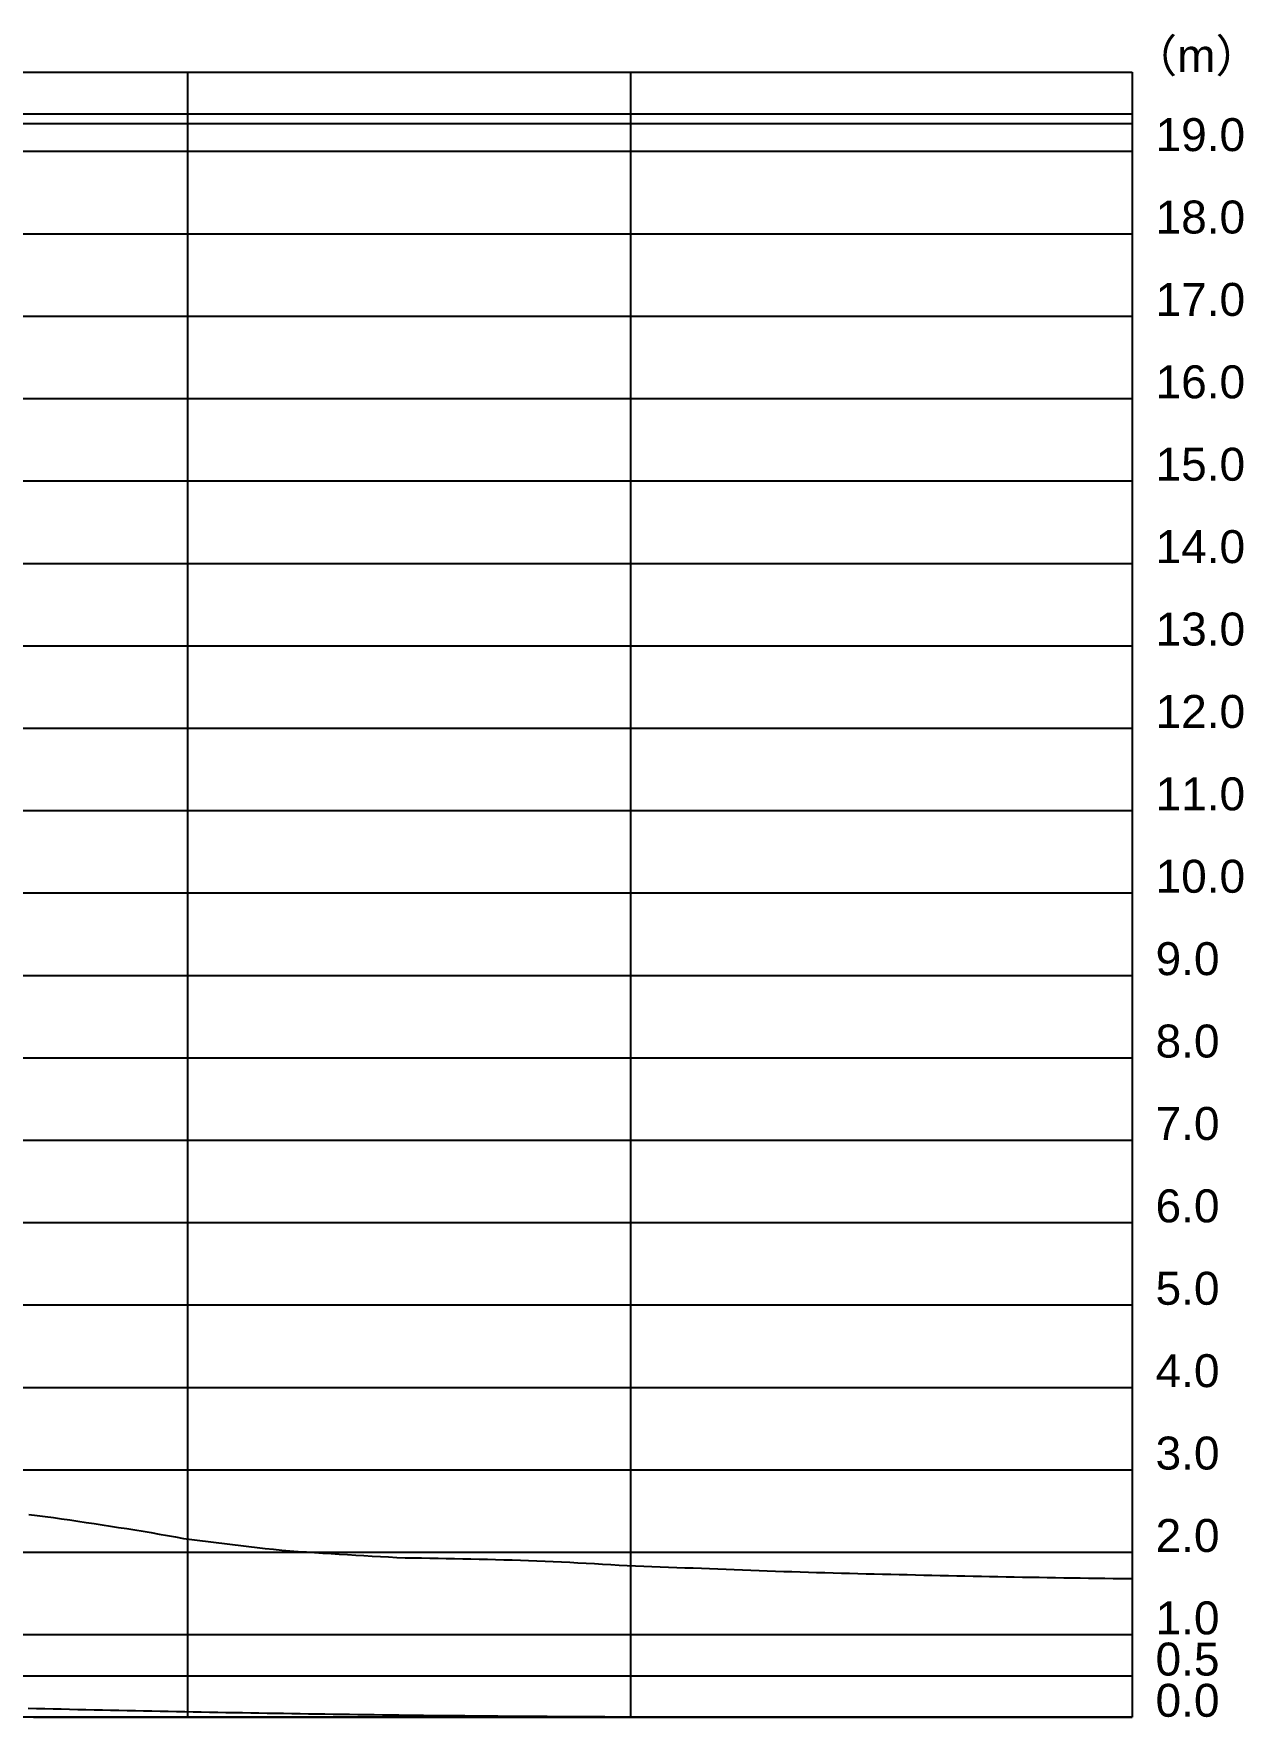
# Model space of a CAD drawing. Header units: millimetres. Extents: x 219888 to 472088, y 91183 to 209983.
# Drawn here: x 308017 to 322703, y 153745 to 174177 of the extents above; entities that cross this region are included whole.
import ezdxf

# ---------------------------------------------------------------- set-up
doc = ezdxf.new("R2010")
doc.units = ezdxf.units.MM
doc.layers.add('Buttocks', color=7, linetype='Continuous')
doc.layers.add('网格线和标注', color=7, linetype='Continuous')
doc.styles.get("Standard").update_dxf_attribs({"font": 'arial.ttf', "height": 600})

msp = doc.modelspace()

# ---------------------------------------------------------------- linework, layer by layer
at = {"layer": 'Buttocks', "color": 135}
for points in [[(307959.474, 156207.974), (308058.724, 156194.864), (308157.874, 156181.554), (308256.984, 156168.014), (308356.104, 156154.194), (308454.954, 156140.134), (308553.994, 156125.754), (308652.994, 156111.074), (308751.924, 156096.144), (308850.804, 156080.994), (308949.584, 156065.634), (309048.354, 156050.074), (309147.094, 156034.334), (309245.744, 156018.414), (309344.554, 156002.274), (309443.034, 155985.984), (309541.594, 155969.434), (309640.234, 155952.544), (309738.424, 155935.194), (309836.484, 155916.614), (309935.624, 155902.134), (310035.024, 155889.704), (310134.334, 155877.764), (310233.734, 155866.024), (310333.194, 155854.384), (310432.554, 155842.794), (310531.884, 155831.194), (310630.954, 155819.554), (310730.284, 155807.674), (310829.484, 155795.504), (310928.774, 155783.874), (311028.224, 155774.064), (311128.134, 155765.844), (311227.984, 155758.504), (311327.674, 155751.634), (311427.504, 155745.004), (311527.524, 155738.554), (311627.254, 155732.264), (311727.164, 155726.064), (311826.964, 155719.974), (311926.774, 155713.964), (312026.534, 155708.034), (312126.314, 155702.174), (312226.064, 155696.414), (312325.874, 155690.744), (312425.544, 155685.294), (312525.414, 155681.664), (312625.564, 155680.094), (312725.704, 155678.604), (312825.764, 155677.074), (312925.884, 155675.464), (313025.884, 155673.754), (313125.834, 155671.934), (313225.844, 155669.984), (313325.894, 155667.904), (313425.894, 155665.664), (313525.854, 155663.254), (313625.784, 155660.664), (313725.794, 155657.864), (313825.734, 155654.834), (313925.714, 155651.544), (314025.634, 155647.954), (314125.524, 155644.064), (314225.424, 155639.884), (314325.384, 155635.424), (314425.254, 155630.714), (314525.084, 155625.764), (314624.854, 155620.594), (314724.844, 155615.204), (314824.674, 155609.624), (314924.384, 155603.904), (315024.124, 155598.064), (315123.964, 155592.194), (315223.584, 155586.544), (315323.254, 155582.194), (315423.464, 155579.394), (315523.494, 155575.984), (315623.634, 155572.294), (315723.784, 155568.504), (315823.724, 155564.664), (315923.664, 155560.804), (316023.574, 155556.934), (316123.594, 155553.054), (316223.434, 155549.204), (316323.454, 155545.364), (316423.394, 155541.554), (316523.234, 155537.784), (316623.214, 155534.054), (316723.104, 155530.374), (316823.074, 155526.764), (316923.014, 155523.224), (317022.954, 155519.774), (317122.994, 155516.414), (317222.904, 155513.154), (317322.814, 155510.004), (317422.794, 155506.934), (317522.704, 155503.974), (317622.664, 155501.104), (317722.594, 155498.324), (317822.554, 155495.634), (317922.554, 155493.024), (318022.534, 155490.494), (318122.444, 155488.024), (318222.404, 155485.614), (318322.484, 155483.254), (318422.454, 155480.924), (318522.514, 155478.624), (318622.484, 155476.344), (318722.524, 155474.084), (318822.514, 155471.844), (318922.504, 155469.624), (319022.494, 155467.434), (319122.554, 155465.264), (319222.554, 155463.114), (319322.524, 155461.004), (319422.454, 155458.924), (319522.554, 155456.874), (319622.534, 155454.864), (319722.334, 155452.894), (319822.304, 155450.964), (319922.294, 155449.074), (320022.304, 155447.234), (320122.474, 155445.434), (320222.274, 155443.694), (320322.184, 155442.004), (320422.384, 155440.364), (320522.424, 155438.794), (320622.374, 155437.274), (320722.394, 155435.824), (320822.384, 155434.434), (320922.344, 155433.104), (321022.364, 155431.844), (321122.434, 155430.644), (321222.344, 155429.504), (321322.364, 155428.434), (321353.505, 155428.119)], [(321353.505, 153744.774), (321327.404, 153744.774), (321227.324, 153744.774), (321127.364, 153744.774), (321027.274, 153744.774), (320927.374, 153744.774), (320827.204, 153744.774), (320727.324, 153744.774), (320627.184, 153744.774), (320527.264, 153744.774), (320427.154, 153744.774), (320327.194, 153744.774), (320227.324, 153744.774), (320127.184, 153744.774), (320027.104, 153744.774), (319927.274, 153744.774), (319827.094, 153744.774), (319727.164, 153744.774), (319627.144, 153744.774), (319526.984, 153744.774), (319427.024, 153744.774), (319327.104, 153744.774), (319227.054, 153744.774), (319126.884, 153744.774), (319026.884, 153744.774), (318927.104, 153744.774), (318827.034, 153744.774), (318727.004, 153744.774), (318627.014, 153744.774), (318526.854, 153744.774), (318426.764, 153744.774), (318327.054, 153744.774), (318226.914, 153744.774), (318126.764, 153744.774), (318026.794, 153744.774), (317926.854, 153744.774), (317826.824, 153744.774), (317726.844, 153744.774), (317626.964, 153744.774), (317526.794, 153744.774), (317426.674, 153744.774), (317326.814, 153744.774), (317226.644, 153744.774), (317126.524, 153744.774), (317026.594, 153744.774), (316926.524, 153744.774), (316826.464, 153744.774), (316726.634, 153744.774), (316626.644, 153744.774), (316526.674, 153744.774), (316426.484, 153744.774), (316326.554, 153744.774), (316226.434, 153744.774), (316126.554, 153744.774), (316026.414, 153744.774), (315926.654, 153744.774), (315826.384, 153744.774), (315726.424, 153744.774), (315626.334, 153744.774), (315526.434, 153744.774), (315426.444, 153744.774), (315326.434, 153744.774), (315226.324, 153744.774), (315126.464, 153744.774), (315026.374, 153744.774), (314926.134, 153744.774), (314826.144, 153744.774), (314726.294, 153744.774), (314626.354, 153744.774), (314526.174, 153744.774), (314426.114, 153744.774), (314326.094, 153744.774), (314226.154, 153744.774), (314126.034, 153744.774), (314026.274, 153744.774), (313926.214, 153744.774), (313826.034, 153744.774), (313726.034, 153744.774), (313626.174, 153744.774), (313526.084, 153744.774), (313425.984, 153744.774), (313326.074, 153744.774), (313226.094, 153744.774), (313126.014, 153744.774), (313025.864, 153744.774), (312925.834, 153744.774), (312825.874, 153744.774), (312725.874, 153744.774), (312625.834, 153744.774), (312525.884, 153744.774), (312425.704, 153744.774), (312325.894, 153744.774), (312225.714, 153744.774), (312125.884, 153744.774), (312025.774, 153744.774), (311925.784, 153744.774), (311825.644, 153744.774), (311725.724, 153744.774), (311625.724, 153744.774), (311525.634, 153744.774), (311425.634, 153744.774), (311325.654, 153744.774), (311225.554, 153744.774), (311125.614, 153744.774), (311025.544, 153744.774), (310925.524, 153744.774), (310825.674, 153744.774), (310725.524, 153744.774), (310625.424, 153744.774), (310525.634, 153744.774), (310425.474, 153744.774), (310325.484, 153744.774), (310225.504, 153744.774), (310125.624, 153744.774), (310025.564, 153744.774), (309925.454, 153744.774), (309825.474, 153744.774), (309725.394, 153744.774), (309625.414, 153744.774), (309525.404, 153744.774), (309425.344, 153744.774), (309325.324, 153744.774), (309225.234, 153744.774), (309125.284, 153744.774), (309025.374, 153744.774), (308925.284, 153744.774), (308825.434, 153744.774), (308725.264, 153744.774), (308625.144, 153744.774), (308525.214, 153744.774), (308425.184, 153744.774), (308325.124, 153744.774), (308225.264, 153744.774), (308125.094, 153744.774), (308025.164, 153744.774), (307924.864, 153744.774)], [(321353.505, 153744.774), (321347.834, 153744.774), (321248.044, 153744.774), (321147.924, 153744.774), (321047.814, 153744.774), (320947.814, 153744.774), (320847.644, 153744.774), (320747.564, 153744.774), (320647.544, 153744.774), (320547.414, 153744.774), (320447.124, 153744.774), (320347.144, 153744.774), (320247.314, 153744.774), (320147.184, 153744.774), (320047.154, 153744.774), (319947.054, 153744.774), (319846.894, 153744.774), (319746.854, 153744.774), (319646.764, 153744.774), (319546.804, 153744.774), (319446.754, 153744.774), (319346.784, 153744.774), (319246.554, 153744.774), (319146.594, 153744.774), (319046.514, 153744.774), (318946.364, 153744.774), (318846.404, 153744.774), (318746.404, 153744.774), (318646.294, 153744.774), (318546.104, 153744.774), (318446.134, 153744.774), (318346.044, 153744.774), (318246.054, 153744.774), (318146.124, 153744.774), (318046.064, 153744.774), (317945.774, 153744.774), (317845.774, 153744.774), (317745.894, 153744.774), (317645.624, 153744.774), (317545.654, 153744.774), (317445.654, 153744.774), (317345.584, 153744.774), (317245.494, 153744.774), (317145.454, 153744.774), (317045.454, 153744.774), (316945.304, 153744.774), (316845.184, 153744.774), (316745.214, 153744.774), (316645.054, 153744.774), (316544.974, 153744.774), (316445.044, 153744.774), (316344.984, 153744.774), (316244.824, 153744.774), (316144.904, 153744.774), (316044.794, 153744.774), (315944.474, 153744.774), (315844.584, 153744.774), (315744.524, 153744.774), (315644.624, 153744.774), (315544.364, 153744.774), (315444.304, 153744.774), (315344.154, 153744.774), (315244.284, 153744.774), (315144.124, 153744.774), (315044.334, 153744.774), (314943.964, 153744.774), (314843.924, 153744.774), (314744.084, 153744.774), (314643.704, 153744.774), (314543.884, 153744.774), (314443.724, 153744.774), (314343.744, 153744.774), (314243.554, 153744.774), (314143.654, 153744.774), (314043.484, 153744.774), (313943.404, 153744.774), (313843.374, 153744.774), (313743.264, 153744.774), (313643.354, 153744.774), (313543.224, 153744.774), (313443.074, 153744.774), (313343.114, 153744.774), (313243.044, 153744.774), (313143.034, 153744.774), (313042.854, 153744.774), (312942.874, 153744.774), (312842.864, 153744.774), (312742.704, 153744.774), (312642.724, 153744.774), (312542.564, 153744.774), (312442.614, 153744.774), (312342.474, 153744.774), (312242.544, 153744.774), (312142.314, 153744.774), (312042.334, 153744.774), (311942.054, 153744.774), (311842.254, 153744.774), (311742.294, 153744.774), (311642.114, 153744.774), (311542.074, 153744.774), (311441.924, 153744.774), (311341.734, 153744.774), (311241.764, 153744.774), (311141.684, 153744.774), (311041.824, 153744.774), (310941.634, 153744.774), (310841.314, 153744.774), (310741.594, 153744.774), (310641.384, 153744.774), (310541.274, 153744.774), (310441.154, 153744.774), (310341.154, 153744.774), (310241.184, 153744.774), (310141.014, 153744.774), (310040.954, 153744.774), (309940.884, 153744.774), (309841.044, 153744.774), (309740.904, 153744.774), (309640.854, 153744.774), (309540.734, 153744.774), (309440.934, 153744.774), (309340.504, 153744.774), (309240.604, 153744.774), (309140.454, 153744.774), (309040.464, 153744.774), (308940.364, 153744.774), (308840.384, 153744.774), (308740.294, 153744.774), (308640.264, 153744.774), (308539.954, 153744.774), (308440.074, 153744.774), (308339.994, 153744.774), (308239.974, 153744.774), (308139.904, 153744.774), (308039.784, 153744.774), (307939.834, 153744.774)], [(321353.505, 153744.774), (321352.254, 153744.774), (321252.294, 153744.774), (321152.184, 153744.774), (321052.154, 153744.774), (320952.254, 153744.774), (320852.334, 153744.774), (320752.114, 153744.774), (320652.414, 153744.774), (320552.144, 153744.774), (320452.224, 153744.774), (320352.264, 153744.774), (320252.324, 153744.774), (320152.154, 153744.774), (320052.294, 153744.774), (319952.034, 153744.774), (319852.224, 153744.774), (319752.164, 153744.774), (319652.224, 153744.774), (319552.054, 153744.774), (319452.124, 153744.774), (319352.094, 153744.774), (319252.204, 153744.774), (319152.074, 153744.774), (319052.034, 153744.774), (318952.134, 153744.774), (318852.044, 153744.774), (318752.094, 153744.774), (318652.024, 153744.774), (318552.034, 153744.774), (318452.054, 153744.774), (318352.064, 153744.774), (318252.064, 153744.774), (318151.914, 153744.774), (318051.984, 153744.774), (317951.914, 153744.774), (317851.984, 153744.774), (317751.924, 153744.774), (317652.074, 153744.774), (317552.094, 153744.774), (317451.884, 153744.774), (317351.794, 153744.774), (317251.924, 153744.774), (317151.884, 153744.774), (317051.904, 153744.774), (316952.074, 153744.774), (316851.904, 153744.774), (316751.754, 153744.774), (316651.854, 153744.774), (316551.894, 153744.774), (316451.734, 153744.774), (316351.734, 153744.774), (316251.784, 153744.774), (316151.884, 153744.774), (316051.794, 153744.774), (316009.154, 153744.774), (315951.074, 153744.924), (315851.464, 153745.254), (315751.654, 153745.614), (315651.744, 153745.994), (315551.724, 153746.394), (315451.864, 153746.814), (315351.864, 153747.244), (315251.844, 153747.684), (315151.744, 153748.144), (315051.894, 153748.624), (314951.924, 153749.114), (314851.894, 153749.614), (314751.964, 153750.144), (314651.904, 153750.684), (314551.764, 153751.244), (314451.974, 153751.834), (314351.924, 153752.444), (314251.934, 153753.074), (314151.994, 153753.744), (314051.824, 153754.444), (313951.824, 153755.164), (313851.914, 153755.924), (313751.804, 153756.704), (313651.714, 153757.514), (313551.784, 153758.344), (313451.714, 153759.204), (313351.874, 153760.084), (313251.764, 153760.994), (313151.774, 153761.914), (313051.604, 153762.864), (312951.494, 153763.814), (312851.244, 153764.774), (312751.144, 153765.754), (312651.514, 153766.864), (312551.714, 153768.064), (312451.734, 153769.314), (312351.654, 153770.594), (312251.814, 153771.894), (312151.764, 153773.224), (312051.724, 153774.574), (311951.864, 153775.934), (311851.894, 153777.334), (311751.934, 153778.744), (311651.754, 153780.184), (311551.774, 153781.654), (311451.784, 153783.134), (311351.844, 153784.654), (311251.964, 153786.194), (311151.884, 153787.774), (311051.794, 153789.374), (310951.814, 153791.014), (310851.754, 153792.674), (310751.814, 153794.354), (310651.844, 153796.054), (310551.924, 153797.774), (310451.894, 153799.524), (310351.954, 153801.284), (310251.744, 153803.054), (310151.994, 153804.834), (310052.014, 153806.624), (309951.744, 153808.424), (309851.844, 153810.204), (309751.374, 153811.964), (309651.464, 153813.704), (309551.404, 153815.544), (309451.774, 153817.544), (309351.764, 153819.624), (309251.674, 153821.764), (309151.924, 153823.934), (309052.074, 153826.124), (308951.934, 153828.334), (308852.074, 153830.554), (308751.914, 153832.804), (308652.184, 153835.044), (308552.134, 153837.314), (308452.164, 153839.584), (308352.214, 153841.864), (308252.114, 153844.164), (308152.124, 153846.464), (308052.124, 153848.774), (307952.254, 153851.104)], [(321353.505, 153744.774), (321298.544, 153744.774), (321198.614, 153744.774), (321098.394, 153744.774), (320998.494, 153744.774), (320898.274, 153744.774), (320798.504, 153744.774), (320698.194, 153744.774), (320598.254, 153744.774), (320498.174, 153744.774), (320398.124, 153744.774), (320298.104, 153744.774), (320197.974, 153744.774), (320097.944, 153744.774), (319997.724, 153744.774), (319897.734, 153744.774), (319797.654, 153744.774), (319697.784, 153744.774), (319597.594, 153744.774), (319497.694, 153744.774), (319397.714, 153744.774), (319297.504, 153744.774), (319197.504, 153744.774), (319097.454, 153744.774), (318997.374, 153744.774), (318897.294, 153744.774), (318797.234, 153744.774), (318697.174, 153744.774), (318597.234, 153744.774), (318497.044, 153744.774), (318397.144, 153744.774), (318297.204, 153744.774), (318196.904, 153744.774), (318096.864, 153744.774), (317996.924, 153744.774), (317896.834, 153744.774), (317796.664, 153744.774), (317696.784, 153744.774), (317596.714, 153744.774), (317496.574, 153744.774), (317396.544, 153744.774), (317296.614, 153744.774), (317196.474, 153744.774), (317096.384, 153744.774), (316996.354, 153744.774), (316896.254, 153744.774), (316796.184, 153744.774), (316696.304, 153744.774), (316596.214, 153744.774), (316496.034, 153744.774), (316395.974, 153744.774), (316295.984, 153744.774), (316195.854, 153744.774), (316095.724, 153744.774), (315995.874, 153744.774), (315895.924, 153744.774), (315795.864, 153744.774), (315695.734, 153744.774), (315595.694, 153744.774), (315495.464, 153744.774), (315395.434, 153744.774), (315295.414, 153744.774), (315195.344, 153744.774), (315095.434, 153744.774), (314995.374, 153744.774), (314895.364, 153744.774), (314795.104, 153744.774), (314695.224, 153744.774), (314595.054, 153744.774), (314494.834, 153744.774), (314395.034, 153744.774), (314294.874, 153744.774), (314194.964, 153744.774), (314095.034, 153744.774), (313994.674, 153744.774), (313894.774, 153744.774), (313794.584, 153744.774), (313694.684, 153744.774), (313594.504, 153744.774), (313494.424, 153744.774), (313394.244, 153744.774), (313294.524, 153744.774), (313194.294, 153744.774), (313094.244, 153744.774), (312994.154, 153744.774), (312894.224, 153744.774), (312794.044, 153744.774), (312694.114, 153744.774), (312593.904, 153744.774), (312493.834, 153744.774), (312394.034, 153744.774), (312293.934, 153744.774), (312193.954, 153744.774), (312093.834, 153744.774), (311993.784, 153744.774), (311893.484, 153744.774), (311793.594, 153744.774), (311693.824, 153744.774), (311593.564, 153744.774), (311493.464, 153744.774), (311393.434, 153744.774), (311293.294, 153744.774), (311193.334, 153744.774), (311093.244, 153744.774), (310993.144, 153744.774), (310893.244, 153744.774), (310793.124, 153744.774), (310693.114, 153744.774), (310593.004, 153744.774), (310493.214, 153744.774), (310392.864, 153744.774), (310292.814, 153744.774), (310192.934, 153744.774), (310092.704, 153744.774), (309992.624, 153744.774), (309892.554, 153744.774), (309792.514, 153744.774), (309692.414, 153744.774), (309592.504, 153744.774), (309492.394, 153744.774), (309392.264, 153744.774), (309292.234, 153744.774), (309192.304, 153744.774), (309092.204, 153744.774), (308992.184, 153744.774), (308892.204, 153744.774), (308791.974, 153744.774), (308692.164, 153744.774), (308591.824, 153744.774), (308491.934, 153744.774), (308391.854, 153744.774), (308291.684, 153744.774), (308191.884, 153744.774), (308091.684, 153744.774), (307991.564, 153744.774)], [(321353.505, 153744.774), (321301.894, 153744.774), (321201.864, 153744.774), (321101.804, 153744.774), (321001.724, 153744.774), (320901.594, 153744.774), (320801.674, 153744.774), (320701.704, 153744.774), (320601.644, 153744.774), (320501.544, 153744.774), (320401.694, 153744.774), (320301.724, 153744.774), (320201.744, 153744.774), (320101.734, 153744.774), (320001.694, 153744.774), (319901.604, 153744.774), (319801.494, 153744.774), (319701.704, 153744.774), (319601.524, 153744.774), (319501.594, 153744.774), (319401.554, 153744.774), (319301.564, 153744.774), (319201.564, 153744.774), (319101.604, 153744.774), (319001.444, 153744.774), (318901.584, 153744.774), (318801.444, 153744.774), (318701.304, 153744.774), (318601.484, 153744.774), (318501.484, 153744.774), (318401.344, 153744.774), (318301.444, 153744.774), (318201.514, 153744.774), (318101.334, 153744.774), (318001.404, 153744.774), (317901.214, 153744.774), (317801.354, 153744.774), (317701.284, 153744.774), (317601.244, 153744.774), (317501.264, 153744.774), (317401.244, 153744.774), (317301.244, 153744.774), (317201.074, 153744.774), (317101.144, 153744.774), (317001.244, 153744.774), (316901.084, 153744.774), (316801.094, 153744.774), (316701.044, 153744.774), (316601.234, 153744.774), (316501.094, 153744.774), (316401.144, 153744.774), (316300.954, 153744.774), (316200.994, 153744.774), (316100.894, 153744.774), (316000.944, 153744.774), (315900.954, 153744.774), (315800.824, 153744.774), (315700.674, 153744.774), (315601.174, 153744.774), (315500.814, 153744.774), (315400.824, 153744.774), (315300.984, 153744.774), (315200.994, 153744.774), (315100.874, 153744.774), (315000.784, 153744.774), (314900.734, 153744.774), (314800.744, 153744.774), (314700.884, 153744.774), (314600.894, 153744.774), (314500.764, 153744.774), (314400.714, 153744.774), (314300.704, 153744.774), (314200.654, 153744.774), (314100.704, 153744.774), (314000.694, 153744.774), (313900.794, 153744.774), (313800.634, 153744.774), (313700.744, 153744.774), (313600.424, 153744.774), (313500.584, 153744.774), (313400.684, 153744.774), (313300.464, 153744.774), (313200.554, 153744.774), (313100.384, 153744.774), (313000.424, 153744.774), (312900.494, 153744.774), (312800.384, 153744.774), (312700.554, 153744.774), (312600.524, 153744.774), (312500.484, 153744.774), (312400.364, 153744.774), (312300.284, 153744.774), (312200.284, 153744.774), (312100.504, 153744.774), (312000.164, 153744.774), (311900.294, 153744.774), (311800.204, 153744.774), (311700.224, 153744.774), (311600.294, 153744.774), (311500.274, 153744.774), (311400.204, 153744.774), (311300.214, 153744.774), (311200.064, 153744.774), (311100.074, 153744.774), (311000.024, 153744.774), (310900.034, 153744.774), (310799.964, 153744.774), (310700.194, 153744.774), (310599.884, 153744.774), (310500.204, 153744.774), (310399.914, 153744.774), (310299.994, 153744.774), (310200.024, 153744.774), (310100.004, 153744.774), (310000.024, 153744.774), (309899.974, 153744.774), (309799.944, 153744.774), (309699.874, 153744.774), (309599.754, 153744.774), (309499.784, 153744.774), (309399.894, 153744.774), (309299.864, 153744.774), (309199.964, 153744.774), (309099.914, 153744.774), (308999.864, 153744.774), (308899.764, 153744.774), (308799.644, 153744.774), (308699.614, 153744.774), (308599.784, 153744.774), (308499.594, 153744.774), (308399.664, 153744.774), (308299.734, 153744.774), (308199.704, 153744.774), (308099.584, 153744.774), (307999.584, 153744.774)], [(321353.505, 153744.774), (321309.164, 153744.774), (321209.254, 153744.774), (321109.034, 153744.774), (321009.064, 153744.774), (320908.964, 153744.774), (320808.834, 153744.774), (320708.694, 153744.774), (320608.864, 153744.774), (320508.794, 153744.774), (320408.614, 153744.774), (320308.634, 153744.774), (320208.524, 153744.774), (320108.404, 153744.774), (320008.444, 153744.774), (319908.224, 153744.774), (319808.164, 153744.774), (319708.224, 153744.774), (319608.054, 153744.774), (319507.914, 153744.774), (319407.944, 153744.774), (319307.854, 153744.774), (319207.904, 153744.774), (319107.794, 153744.774), (319007.604, 153744.774), (318907.594, 153744.774), (318807.524, 153744.774), (318707.494, 153744.774), (318607.434, 153744.774), (318507.404, 153744.774), (318407.234, 153744.774), (318307.214, 153744.774), (318207.174, 153744.774), (318107.154, 153744.774), (318007.074, 153744.774), (317906.994, 153744.774), (317806.854, 153744.774), (317706.754, 153744.774), (317606.704, 153744.774), (317506.674, 153744.774), (317406.734, 153744.774), (317306.564, 153744.774), (317206.604, 153744.774), (317106.344, 153744.774), (317006.414, 153744.774), (316906.324, 153744.774), (316806.364, 153744.774), (316706.344, 153744.774), (316606.034, 153744.774), (316505.924, 153744.774), (316405.564, 153744.774), (316305.924, 153744.774), (316205.804, 153744.774), (316105.854, 153744.774), (316005.554, 153744.774), (315905.634, 153744.774), (315805.604, 153744.774), (315705.474, 153744.774), (315605.304, 153744.774), (315505.274, 153744.774), (315405.324, 153744.774), (315305.124, 153744.774), (315205.124, 153744.774), (315105.154, 153744.774), (315005.134, 153744.774), (314904.914, 153744.774), (314804.904, 153744.774), (314704.984, 153744.774), (314604.834, 153744.774), (314504.744, 153744.774), (314404.424, 153744.774), (314304.534, 153744.774), (314204.574, 153744.774), (314104.514, 153744.774), (314004.554, 153744.774), (313904.344, 153744.774), (313804.174, 153744.774), (313704.104, 153744.774), (313604.194, 153744.774), (313504.114, 153744.774), (313403.924, 153744.774), (313303.924, 153744.774), (313204.024, 153744.774), (313103.754, 153744.774), (313003.604, 153744.774), (312903.654, 153744.774), (312803.584, 153744.774), (312703.354, 153744.774), (312603.324, 153744.774), (312503.234, 153744.774), (312403.254, 153744.774), (312303.264, 153744.774), (312203.194, 153744.774), (312103.154, 153744.774), (312002.764, 153744.774), (311902.914, 153744.774), (311802.934, 153744.774), (311702.944, 153744.774), (311602.764, 153744.774), (311502.804, 153744.774), (311402.564, 153744.774), (311302.534, 153744.774), (311202.604, 153744.774), (311102.394, 153744.774), (311002.304, 153744.774), (310902.364, 153744.774), (310802.244, 153744.774), (310702.094, 153744.774), (310602.044, 153744.774), (310501.854, 153744.774), (310402.074, 153744.774), (310301.894, 153744.774), (310201.624, 153744.774), (310101.724, 153744.774), (310001.744, 153744.774), (309901.714, 153744.774), (309801.604, 153744.774), (309701.314, 153744.774), (309601.534, 153744.774), (309501.474, 153744.774), (309401.244, 153744.774), (309301.264, 153744.774), (309201.324, 153744.774), (309101.014, 153744.774), (309000.984, 153744.774), (308901.014, 153744.774), (308800.994, 153744.774), (308700.774, 153744.774), (308600.694, 153744.774), (308500.724, 153744.774), (308400.724, 153744.774), (308300.604, 153744.774), (308200.454, 153744.774), (308100.174, 153744.774), (308000.404, 153744.774)], [(321353.505, 153744.774), (321311.474, 153744.774), (321211.684, 153744.774), (321111.584, 153744.774), (321011.574, 153744.774), (320911.384, 153744.774), (320811.464, 153744.774), (320711.474, 153744.774), (320611.234, 153744.774), (320511.284, 153744.774), (320411.264, 153744.774), (320311.284, 153744.774), (320211.164, 153744.774), (320111.264, 153744.774), (320011.144, 153744.774), (319911.134, 153744.774), (319811.164, 153744.774), (319711.134, 153744.774), (319611.244, 153744.774), (319510.954, 153744.774), (319410.934, 153744.774), (319311.064, 153744.774), (319210.784, 153744.774), (319110.754, 153744.774), (319010.734, 153744.774), (318910.834, 153744.774), (318810.814, 153744.774), (318710.784, 153744.774), (318610.714, 153744.774), (318510.664, 153744.774), (318410.664, 153744.774), (318310.504, 153744.774), (318210.584, 153744.774), (318110.494, 153744.774), (318010.404, 153744.774), (317910.334, 153744.774), (317810.524, 153744.774), (317710.334, 153744.774), (317610.374, 153744.774), (317510.374, 153744.774), (317410.294, 153744.774), (317310.424, 153744.774), (317210.044, 153744.774), (317110.074, 153744.774), (317010.014, 153744.774), (316910.064, 153744.774), (316809.984, 153744.774), (316709.844, 153744.774), (316609.934, 153744.774), (316509.904, 153744.774), (316409.824, 153744.774), (316309.904, 153744.774), (316209.754, 153744.774), (316109.744, 153744.774), (316009.694, 153744.774), (315909.704, 153744.774), (315809.684, 153744.774), (315709.654, 153744.774), (315609.664, 153744.774), (315509.724, 153744.774), (315409.454, 153744.774), (315309.344, 153744.774), (315209.334, 153744.774), (315109.584, 153744.774), (315009.444, 153744.774), (314909.304, 153744.774), (314809.444, 153744.774), (314709.324, 153744.774), (314609.244, 153744.774), (314509.174, 153744.774), (314409.124, 153744.774), (314309.114, 153744.774), (314209.054, 153744.774), (314108.984, 153744.774), (314009.134, 153744.774), (313908.844, 153744.774), (313808.904, 153744.774), (313708.844, 153744.774), (313608.734, 153744.774), (313508.754, 153744.774), (313408.874, 153744.774), (313308.614, 153744.774), (313208.634, 153744.774), (313108.644, 153744.774), (313008.584, 153744.774), (312908.724, 153744.774), (312808.524, 153744.774), (312708.444, 153744.774), (312608.494, 153744.774), (312508.454, 153744.774), (312408.454, 153744.774), (312308.324, 153744.774), (312208.264, 153744.774), (312108.344, 153744.774), (312008.104, 153744.774), (311908.334, 153744.774), (311808.104, 153744.774), (311707.994, 153744.774), (311608.244, 153744.774), (311508.124, 153744.774), (311408.094, 153744.774), (311307.824, 153744.774), (311207.954, 153744.774), (311107.904, 153744.774), (311007.834, 153744.774), (310907.904, 153744.774), (310807.764, 153744.774), (310707.854, 153744.774), (310607.854, 153744.774), (310507.774, 153744.774), (310407.594, 153744.774), (310307.634, 153744.774), (310207.674, 153744.774), (310107.634, 153744.774), (310007.474, 153744.774), (309907.544, 153744.774), (309807.344, 153744.774), (309707.554, 153744.774), (309607.444, 153744.774), (309507.344, 153744.774), (309407.304, 153744.774), (309307.224, 153744.774), (309207.244, 153744.774), (309107.174, 153744.774), (309007.084, 153744.774), (308907.094, 153744.774), (308807.074, 153744.774), (308706.984, 153744.774), (308607.044, 153744.774), (308507.044, 153744.774), (308406.844, 153744.774), (308306.914, 153744.774), (308206.924, 153744.774), (308106.754, 153744.774), (308006.644, 153744.774)], [(308014.394, 153744.774), (308114.354, 153744.774), (308214.414, 153744.774), (308314.364, 153744.774), (308414.404, 153744.774), (308514.444, 153744.774), (308614.424, 153744.774), (308714.424, 153744.774), (308814.474, 153744.774), (308914.424, 153744.774), (309014.494, 153744.774), (309114.424, 153744.774), (309214.504, 153744.774), (309314.524, 153744.774), (309414.374, 153744.774), (309514.344, 153744.774), (309614.374, 153744.774), (309714.414, 153744.774), (309814.334, 153744.774), (309914.314, 153744.774), (310014.394, 153744.774), (310114.504, 153744.774), (310214.414, 153744.774), (310314.344, 153744.774), (310414.564, 153744.774), (310514.404, 153744.774), (310614.394, 153744.774), (310714.454, 153744.774), (310814.444, 153744.774), (310914.454, 153744.774), (311014.434, 153744.774), (311114.484, 153744.774), (311214.484, 153744.774), (311314.564, 153744.774), (311414.574, 153744.774), (311514.574, 153744.774), (311614.504, 153744.774), (311714.664, 153744.774), (311814.704, 153744.774), (311914.614, 153744.774), (312014.624, 153744.774), (312114.554, 153744.774), (312214.644, 153744.774), (312314.704, 153744.774), (312414.624, 153744.774), (312514.664, 153744.774), (312614.714, 153744.774), (312714.704, 153744.774), (312814.734, 153744.774), (312914.774, 153744.774), (313014.784, 153744.774), (313114.734, 153744.774), (313214.834, 153744.774), (313314.784, 153744.774), (313414.824, 153744.774), (313514.754, 153744.774), (313614.764, 153744.774), (313714.834, 153744.774), (313814.854, 153744.774), (313914.824, 153744.774), (314014.734, 153744.774), (314114.734, 153744.774), (314214.804, 153744.774), (314314.884, 153744.774), (314414.874, 153744.774), (314514.894, 153744.774), (314614.944, 153744.774), (314714.934, 153744.774), (314814.874, 153744.774), (314914.884, 153744.774), (315014.944, 153744.774), (315114.894, 153744.774), (315214.934, 153744.774), (315314.984, 153744.774), (315414.924, 153744.774), (315514.964, 153744.774), (315614.954, 153744.774), (315714.974, 153744.774), (315814.924, 153744.774), (315914.984, 153744.774), (316015.014, 153744.774), (316114.984, 153744.774), (316214.954, 153744.774), (316315.044, 153744.774), (316415.084, 153744.774), (316515.044, 153744.774), (316615.024, 153744.774), (316715.014, 153744.774), (316815.114, 153744.774), (316915.084, 153744.774), (317015.114, 153744.774), (317115.104, 153744.774), (317215.054, 153744.774), (317315.114, 153744.774), (317415.194, 153744.774), (317515.064, 153744.774), (317615.254, 153744.774), (317715.204, 153744.774), (317815.144, 153744.774), (317915.154, 153744.774), (318015.114, 153744.774), (318115.214, 153744.774), (318215.194, 153744.774), (318315.184, 153744.774), (318415.144, 153744.774), (318515.144, 153744.774), (318615.194, 153744.774), (318715.224, 153744.774), (318815.244, 153744.774), (318915.154, 153744.774), (319015.264, 153744.774), (319115.224, 153744.774), (319215.174, 153744.774), (319315.244, 153744.774), (319415.304, 153744.774), (319515.254, 153744.774), (319615.264, 153744.774), (319715.254, 153744.774), (319815.244, 153744.774), (319915.354, 153744.774), (320015.264, 153744.774), (320115.364, 153744.774), (320215.414, 153744.774), (320315.344, 153744.774), (320415.544, 153744.774), (320515.494, 153744.774), (320615.644, 153744.774), (320715.654, 153744.774), (320815.764, 153744.774), (320915.174, 153744.774), (321015.144, 153744.774), (321115.214, 153744.774), (321215.294, 153744.774), (321315.344, 153744.774), (321353.505, 153744.774)]]:
    msp.add_lwpolyline(points, dxfattribs=at)
at = {"layer": '网格线和标注', "color": 0}
for p, q in [((236017.754, 173709.61), (321353.505, 173709.61)), ((321353.505, 154244.774), (236017.754, 154244.774))]:
    msp.add_line(p, q, dxfattribs=at)
at = {"layer": '网格线和标注'}
for p, q in [((309884.944, 173709.61), (309884.944, 153744.774)), ((315264.194, 173709.61), (315264.194, 153744.774)), ((321353.505, 173709.61), (321353.505, 153744.774)), ((321353.505, 172744.774), (236017.754, 172744.774)), ((321353.505, 171744.774), (236017.754, 171744.774)), ((321353.505, 170744.774), (236017.754, 170744.774)), ((321353.505, 169744.774), (236017.754, 169744.774)), ((321353.505, 168744.774), (236017.754, 168744.774)), ((321353.505, 167744.774), (236017.754, 167744.774)), ((321353.505, 166744.774), (236017.754, 166744.774)), ((321353.505, 165744.774), (236017.754, 165744.774)), ((321353.505, 164744.774), (236017.754, 164744.774)), ((321353.505, 163744.774), (236017.754, 163744.774)), ((321353.505, 162744.774), (236017.754, 162744.774)), ((321353.505, 161744.774), (236017.754, 161744.774)), ((321353.505, 160744.774), (236017.754, 160744.774)), ((321353.505, 159744.774), (236017.754, 159744.774)), ((321353.505, 158744.774), (236017.754, 158744.774)), ((321353.505, 157744.774), (236017.754, 157744.774)), ((321353.505, 156744.774), (236017.754, 156744.774)), ((321353.505, 155744.774), (236017.754, 155744.774)), ((321353.505, 154744.774), (236017.754, 154744.774))]:
    msp.add_line(p, q, dxfattribs=at)
at = {"layer": '网格线和标注', "color": 1}
msp.add_line((321353.505, 153744.774), (236017.754, 153744.774), dxfattribs=at)
msp.add_spline([(236017.754, 173721.774), (239954.694, 173612.774), (245333.944, 173483.774), (248023.569, 173423.774), (250713.194, 173365.774), (256092.444, 173274.774), (261471.694, 173218.774), (266850.944, 173202.774), (272230.194, 173202.774), (277609.444, 173202.774), (282988.694, 173202.774), (288367.944, 173202.774), (293747.194, 173202.774), (299126.444, 173202.774), (304505.694, 173202.774), (309884.944, 173202.774), (315264.194, 173202.774), (321353.505, 173202.774)], degree=3, dxfattribs=at)
at = {"layer": '网格线和标注'}
msp.add_open_spline([(236014.401, 173603.821), (236442.086, 173591.665), (236869.78, 173579.509), (238152.899, 173543.34), (239008.358, 173519.628), (240372.764, 173483.729), (240881.65, 173470.779), (241899.42, 173445.571), (242408.307, 173433.311), (243509.14, 173407.329), (244101.086, 173393.694), (245103.735, 173370.91), (245514.442, 173361.663), (246335.851, 173343.262), (246746.554, 173334.111), (247437.211, 173318.757), (247717.166, 173312.544), (248557.027, 173293.907), (249116.961, 173281.481), (249927.9, 173264.064), (250178.875, 173258.754), (250651.532, 173248.974), (250873.214, 173244.482), (251316.577, 173235.703), (251538.26, 173231.414), (252203.313, 173218.836), (252646.687, 173210.838), (253976.822, 173187.932), (254863.597, 173174.112), (256075.781, 173156.937), (256401.181, 173152.491), (257051.994, 173143.951), (257377.405, 173139.86), (258353.652, 173128.176), (259004.501, 173121.175), (259993.383, 173111.969), (260331.405, 173109.075), (260963.482, 173104.18), (261257.537, 173102.111), (261845.65, 173098.417), (262139.704, 173096.788), (263021.86, 173092.477), (263609.953, 173090.369), (264695.677, 173087.492), (265193.311, 173086.567), (266107.199, 173085.35), (266523.456, 173084.979), (267355.956, 173084.452), (267772.203, 173084.299), (269020.933, 173084.069), (269853.406, 173084.223), (271195.786, 173084.541), (271705.7, 173084.679), (273235.429, 173084.956), (274255.254, 173084.96), (276013.974, 173084.879), (276752.868, 173084.818), (278969.556, 173084.703), (280447.347, 173084.731), (282775.935, 173084.772), (283626.736, 173084.783), (285328.338, 173084.787), (286179.139, 173084.784), (288731.544, 173084.772), (290433.148, 173084.77), (293836.355, 173084.774), (295537.958, 173084.775), (298941.165, 173084.774), (300642.768, 173084.774), (305916.124, 173084.774), (309487.876, 173084.774), (315824.254, 173084.774), (318588.879, 173084.774), (321353.505, 173084.774)], degree=3, knots=[0, 0, 0, 0, 1283.571575983, 1283.571575983, 3850.714727948, 3850.714727948, 5377.678731299, 5377.678731299, 6904.64273465, 6904.64273465, 8680.845105697, 8680.845105697, 9913.240228292, 9913.240228292, 11145.635350887, 11145.635350887, 11985.701918695, 11985.701918695, 13665.83505431, 13665.83505431, 14418.835915109, 14418.835915109, 15083.904781406, 15083.904781406, 15748.973647702, 15748.973647702, 17079.111380296, 17079.111380296, 19739.386845482, 19739.386845482, 20715.556198364, 20715.556198364, 21691.725551246, 21691.725551246, 23644.06425701, 23644.06425701, 24657.980937052, 24657.980937052, 25539.993662271, 25539.993662271, 26422.006387489, 26422.006387489, 28186.031837925, 28186.031837925, 29678.775959781, 29678.775959781, 30927.461628783, 30927.461628783, 32176.147297784, 32176.147297784, 34673.518635787, 34673.518635787, 36203.269239185, 36203.269239185, 39262.770445981, 39262.770445981, 41479.451140115, 41479.451140115, 45912.812528382, 45912.812528382, 48465.217526425, 48465.217526425, 51017.622524468, 51017.622524468, 56122.432520555, 56122.432520555, 61227.242516642, 61227.242516642, 66332.052512729, 66332.052512729, 77047.3093915, 77047.3093915, 85341.185566516, 85341.185566516, 85341.185566516, 85341.185566516], dxfattribs=at)

# ---------------------------------------------------------------- texts
at = {"layer": '网格线和标注', "color": 3}
msp.add_text('（m）', height=400, dxfattribs=at).set_placement((321353.505, 173709.61))
at = {"layer": '网格线和标注', "color": 0}
for s, p in [('19.0', (321637.021, 172751.595)), ('18.0', (321637.021, 171751.595)), ('17.0', (321637.021, 170751.595)), ('16.0', (321637.021, 169751.595)), ('15.0', (321637.021, 168751.595)), ('14.0', (321637.021, 167751.595)), ('13.0', (321637.021, 166751.595)), ('12.0', (321637.021, 165751.595)), ('11.0', (321637.021, 164751.595)), ('10.0', (321637.021, 163751.595)), ('9.0', (321637.021, 162751.595)), ('8.0', (321637.021, 161751.595)), ('7.0', (321637.021, 160751.595)), ('6.0', (321637.021, 159751.595)), ('5.0', (321637.021, 158751.595)), ('4.0', (321637.021, 157751.595)), ('3.0', (321637.021, 156751.595)), ('2.0', (321637.021, 155751.595)), ('1.0', (321637.021, 154751.595)), ('0.5', (321637.021, 154251.595)), ('0.0', (321637.021, 153751.595))]:
    msp.add_text(s, height=400, dxfattribs=at).set_placement(p)

doc.saveas('drawing.dxf')
